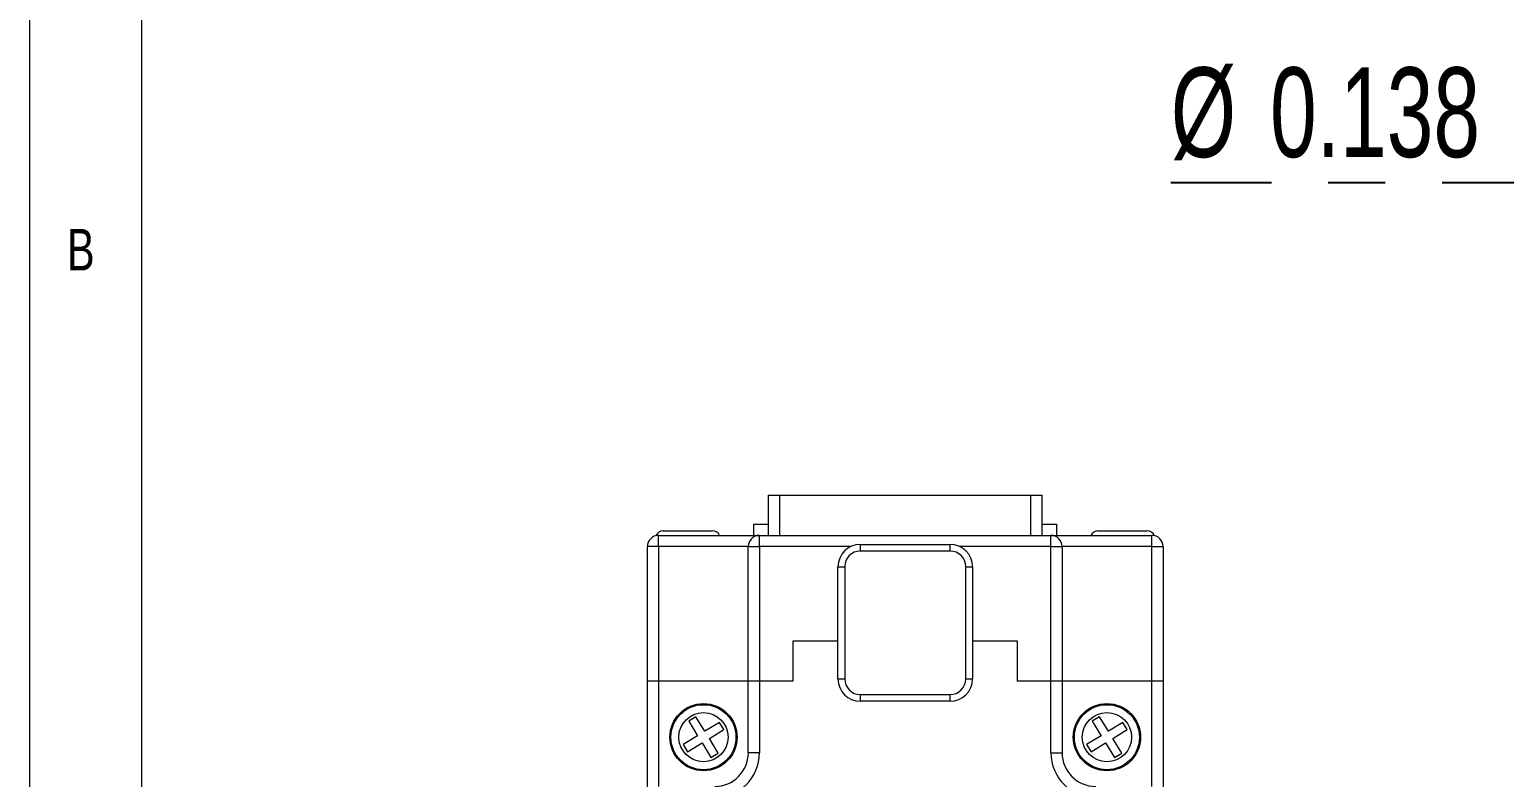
# Model space of a CAD drawing. Header units: inches. Extents: x 0.2 to 16.3, y 0.2 to 11.5.
# Drawn here: x 0.197 to 2.787, y 7.882 to 9.195 of the extents above; entities that cross this region are included whole.
import ezdxf

# ---------------------------------------------------------------- set-up
doc = ezdxf.new("R2010")
doc.units = ezdxf.units.IN
doc.header["$MEASUREMENT"] = 0
doc.linetypes.add('CENTERX2', pattern=[0.8, 0.5, -0.1, 0.1, -0.1])
doc.layers.add('CENTER_LINE', color=7, linetype='CENTERX2')
doc.styles.add('SLDTEXTSTYLE0', font='TXT', dxfattribs={"width": 0.7})
doc.styles.add('SLDTEXTSTYLE1', font='TXT', dxfattribs={"width": 0.75})
doc.dimstyles.new('SLDDIMSTYLE1', dxfattribs={"dimtxt": 0.15748, "dimasz": 0.13, "dimexe": 0, "dimexo": 0.0625, "dimgap": 0.03937, "dimtad": 0, "dimtih": 1, "dimtoh": 1, "dimdec": 3, "dimrnd": 1e-09, "dimdsep": 46, "dimtxsty": 'SLDTEXTSTYLE0', "dimsah": 1, "dimcen": 0, "dimadec": 0, "dimazin": 2, "dimtol": 1, "dimtp": 0.003937, "dimtm": 0.003937, "dimtfac": 1, "dimtdec": 3, "dimtmove": 0, "dimatfit": 3, "dimfxl": 1, "dimfrac": 2, "dimtolj": 1, "dimarcsym": 0})

# ---------------------------------------------------------------- blocks, each defined once
blk = doc.blocks.new('_D_2')
at = {"layer": 'CENTER_LINE'}
for p, q in [((3.978, 8.9259), (2.2014, 8.9259)), ((4.1692, 7.1478), (3.978, 8.9259)), ((4.1839, 7.0108), (4.1692, 7.1478)), ((4.1839, 7.0108), (4.2107, 6.7622))]:
    blk.add_line(p, q, dxfattribs=at)
for points in [[(4.1692, 7.1478), (4.1752, 7.2792), (4.1354, 7.2749)], [(4.1839, 7.0108), (4.178, 6.8794), (4.2177, 6.8837)]]:
    blk.add_solid(points, dxfattribs=at)
at = {"layer": 'CENTER_LINE', "attachment_point": 1, "style": 'SLDTEXTSTYLE0'}
for s, insert, char_height in [('%%c', (2.2014, 9.1289), 0.15748), ('0.138', (2.3757, 9.1289), 0.15748), ('HOLE', (3.4238, 9.1289), 0.15748), ('±0.004', (2.9197, 9.0759), 0.11024)]:
    blk.add_mtext(s, dxfattribs=dict(at, insert=insert, char_height=char_height))

msp = doc.modelspace()

# ---------------------------------------------------------------- linework, layer by layer
at = {"color": 7, "linetype": 'Continuous', "lineweight": 18}
for p, q in [((0.1969, 11.4961), (0.1969, 0.1969)), ((0.3937, 11.2992), (0.3937, 0.3937)), ((1.4948, 8.3069), (1.4948, 8.3777)), ((1.4948, 8.3777), (1.5144, 8.3777)), ((1.5144, 8.3777), (1.5144, 8.3069)), ((1.5144, 8.3777), (1.9554, 8.3777)), ((1.9554, 8.3069), (1.9554, 8.3777)), ((1.9554, 8.3777), (1.9751, 8.3777)), ((1.9751, 8.3777), (1.9751, 8.3069)), ((1.4692, 8.3069), (1.4692, 8.3266)), ((1.4692, 8.3266), (1.4948, 8.3266)), ((1.9751, 8.3266), (2.0007, 8.3266)), ((2.0007, 8.3266), (2.0007, 8.3069)), ((1.3018, 8.2872), (1.3018, 8.3069)), ((1.3018, 8.3069), (1.479, 8.3069)), ((1.3097, 8.3147), (1.3964, 8.3147)), ((1.479, 8.2872), (1.479, 8.3069)), ((1.479, 8.3069), (1.9908, 8.3069)), ((1.6562, 8.2793), (1.6562, 8.2911)), ((1.6562, 8.2911), (1.8137, 8.2911)), ((1.8137, 8.2793), (1.8137, 8.2911)), ((1.9908, 8.2872), (1.9908, 8.3069)), ((1.9908, 8.3069), (2.168, 8.3069)), ((2.0735, 8.3147), (2.1601, 8.3147)), ((2.168, 8.2872), (2.168, 8.3069)), ((1.2822, 8.051), (1.2822, 8.2872)), ((1.3018, 8.2872), (1.2822, 8.2872)), ((1.3018, 8.2872), (1.3018, 8.051)), ((1.4593, 8.2872), (1.3018, 8.2872)), ((1.4593, 8.2872), (1.479, 8.2872)), ((1.4593, 8.051), (1.4593, 8.2872)), ((1.479, 8.2872), (1.479, 8.051)), ((1.8137, 8.2793), (1.6562, 8.2793)), ((1.9908, 8.051), (1.9908, 8.2872)), ((1.9908, 8.2872), (2.0105, 8.2872)), ((2.0105, 8.2872), (2.0105, 8.051)), ((2.168, 8.2872), (2.0105, 8.2872)), ((2.168, 8.051), (2.168, 8.2872)), ((2.168, 8.2872), (2.1877, 8.2872)), ((2.1877, 8.2872), (2.1877, 8.051)), ((1.6168, 8.2518), (1.6286, 8.2518)), ((1.6168, 8.0549), (1.6168, 8.2518)), ((1.6286, 8.2518), (1.6286, 8.0549)), ((1.8412, 8.0549), (1.8412, 8.2518)), ((1.8412, 8.2518), (1.853, 8.2518)), ((1.853, 8.2518), (1.853, 8.0549)), ((1.5381, 8.1218), (1.6168, 8.1218)), ((1.5381, 8.051), (1.5381, 8.1218)), ((1.853, 8.1218), (1.9318, 8.1218)), ((1.9318, 8.1218), (1.9318, 8.051)), ((1.3018, 8.051), (1.2822, 8.051)), ((1.2822, 7.8462), (1.2822, 8.051)), ((1.4593, 8.051), (1.3018, 8.051)), ((1.3018, 8.051), (1.3018, 7.8659)), ((1.479, 8.051), (1.4593, 8.051)), ((1.4593, 7.925), (1.4593, 8.051)), ((1.5381, 8.051), (1.479, 8.051)), ((1.479, 8.051), (1.479, 7.925)), ((1.6168, 8.0549), (1.6286, 8.0549)), ((1.8412, 8.0549), (1.853, 8.0549)), ((1.9908, 8.051), (1.9318, 8.051)), ((2.0105, 8.051), (1.9908, 8.051)), ((1.9908, 7.925), (1.9908, 8.051)), ((2.168, 8.051), (2.0105, 8.051)), ((2.0105, 8.051), (2.0105, 7.925)), ((2.1877, 8.051), (2.168, 8.051)), ((2.168, 7.8659), (2.168, 8.051)), ((2.1877, 8.051), (2.1877, 7.8462)), ((1.6562, 8.0273), (1.8137, 8.0273)), ((1.6562, 8.0155), (1.6562, 8.0273)), ((1.8137, 8.0155), (1.6562, 8.0155)), ((1.8137, 8.0155), (1.8137, 8.0273)), ((1.3674, 7.9883), (1.3547, 7.9805)), ((1.3547, 7.9805), (1.3703, 7.955)), ((1.3831, 7.9628), (1.3674, 7.9883)), ((2.0761, 7.9883), (2.0633, 7.9805)), ((2.0633, 7.9805), (2.079, 7.955)), ((2.0917, 7.9628), (2.0761, 7.9883)), ((1.3703, 7.955), (1.3448, 7.9394)), ((1.4086, 7.9785), (1.3831, 7.9628)), ((1.3909, 7.9501), (1.4164, 7.9657)), ((1.4164, 7.9657), (1.4086, 7.9785)), ((2.079, 7.955), (2.0534, 7.9394)), ((2.1172, 7.9785), (2.0917, 7.9628)), ((2.0995, 7.9501), (2.125, 7.9657)), ((2.125, 7.9657), (2.1172, 7.9785)), ((1.3448, 7.9394), (1.3526, 7.9266)), ((1.3526, 7.9266), (1.3781, 7.9423)), ((1.3781, 7.9423), (1.3937, 7.9167)), ((1.4065, 7.9246), (1.3909, 7.9501)), ((2.0534, 7.9394), (2.0613, 7.9266)), ((2.0613, 7.9266), (2.0868, 7.9423)), ((2.0868, 7.9423), (2.1024, 7.9167)), ((2.1152, 7.9246), (2.0995, 7.9501)), ((1.3937, 7.9167), (1.4065, 7.9246)), ((1.479, 7.925), (1.4593, 7.925)), ((1.9908, 7.925), (2.0105, 7.925)), ((2.1024, 7.9167), (2.1152, 7.9246))]:
    msp.add_line(p, q, dxfattribs=at)
at = {"color": 8, "linetype": 'Continuous', "lineweight": 18}
for p, q in [((1.639, 8.2872), (1.479, 8.2872)), ((1.9908, 8.2872), (1.8308, 8.2872))]:
    msp.add_line(p, q, dxfattribs=at)
at = {"color": 7, "linetype": 'Continuous', "lineweight": 18}
for centre, radius in [((1.3806, 7.9525), 0.0591), ((1.3806, 7.9525), 0.0571), ((2.0892, 7.9525), 0.0591), ((2.0892, 7.9525), 0.0571), ((1.3806, 7.9525), 0.0433), ((2.0892, 7.9525), 0.0433)]:
    msp.add_circle(centre, radius, dxfattribs=at)
for centre, radius, start, end in [((1.3018, 8.2872), 0.0197, 90, 180), ((1.3097, 8.301), 0.0138, 90, 157.4076), ((1.3964, 8.301), 0.0138, 25.3769, 90), ((1.479, 8.2872), 0.0197, 90, 180), ((1.6562, 8.2518), 0.0394, 90, 180), ((1.8137, 8.2518), 0.0394, 0, 90), ((1.9908, 8.2872), 0.0197, 0, 90), ((2.0735, 8.301), 0.0138, 90, 154.6231), ((2.1601, 8.301), 0.0138, 22.5924, 90), ((2.168, 8.2872), 0.0197, 0, 90), ((1.6562, 8.2518), 0.0276, 90, 180), ((1.8137, 8.2518), 0.0276, 0, 90), ((1.6562, 8.0549), 0.0394, 180, 270), ((1.6562, 8.0549), 0.0276, 180, 270), ((1.8137, 8.0549), 0.0276, 270, 0), ((1.8137, 8.0549), 0.0394, 270, 0), ((1.4003, 7.925), 0.0787, 270, 0), ((1.4003, 7.925), 0.0591, 270, 0), ((2.0696, 7.925), 0.0787, 180, 270), ((2.0696, 7.925), 0.0591, 180, 270)]:
    msp.add_arc(centre, radius, start, end, dxfattribs=at)

# ---------------------------------------------------------------- texts
at = {"color": 7, "linetype": 'Continuous', "lineweight": 0, "insert": (0.2625, 8.8452), "char_height": 0.0729, "attachment_point": 1, "style": 'SLDTEXTSTYLE1'}
msp.add_mtext('B', dxfattribs=at)

# ---------------------------------------------------------------- dimensions: what is measured, and where the dimension line sits
at = {"layer": 'CENTER_LINE'}
dim = msp.add_diameter_dim_2p(p1=(4.1692, 7.1478), p2=(4.1839, 7.0108), text='<> HOLE', dimstyle='SLDDIMSTYLE1', dxfattribs=at)
dim.commit()
dim.dimension.update_dxf_attribs({"geometry": '_D_2', "text_midpoint": (3.0584, 9.0374), "dimtype": 163})

doc.saveas('drawing.dxf')
